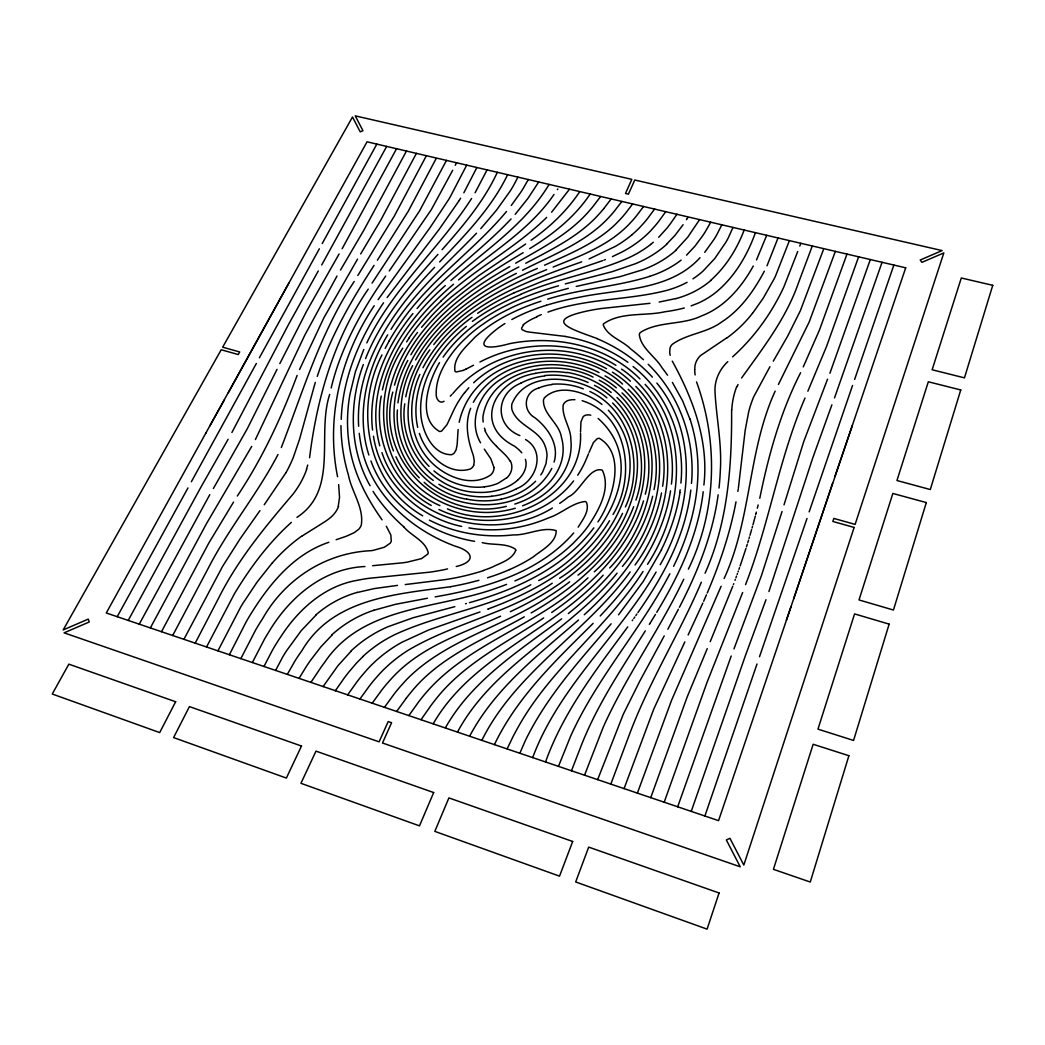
<?xml version="1.0" encoding="UTF-8"?>
<svg xmlns="http://www.w3.org/2000/svg" width="1045" height="1045" viewBox="0 0 1045 1045"><rect width="100%" height="100%" fill="white"/><g stroke="black" fill="none" stroke-linecap="round" stroke-linejoin="round"><path stroke-width="1.5" d="M580.524 431.846L580.968 421.827L583.136 416.746A5.473 4.637 -8.7 0 1 585.958 415.1L588.231 414.852A11.351 9.64 -8.7 0 1 590.791 415.192M580.511 433.231C583.397 498.622 501.522 533.42 447.404 508.863M694.69 369.695L694.99 365.75A23.708 19.672 -2.1 0 1 700.411 355.64L726.719 337.888M515.721 550.349C512.168 559.885 500.137 562.994 491.829 567.317A127.882 108.863 -16.9 0 1 485.233 569.812L483.482 570.413M397.4 409.98C394.213 451.636 425.341 492.234 466.723 499.197M341.232 419.332C342.59 377.18 360.185 337.3 383.541 302.815M691.476 483.378C695.5 439.841 679.681 394.827 648.2 364.287M703.886 485.024C708.928 441.173 693.083 398.85 672.275 361.139M731.605 409.875C731.944 465.325 728.065 521.886 705.061 573.235M680.883 483.09C685.389 439.501 667.833 393.769 633.061 366.521M458.115 429.508L457.227 443.42A73.046 61.159 -19.4 0 1 457.083 445.039L456.077 449.964L454.248 453.047A5.473 4.637 -16.5 0 1 451.362 454.719C432.721 454.653 422.911 432.486 421.03 416.511C417.412 380.785 439.801 348.05 466.37 326.367M404.768 403.84C398.08 447.495 433.675 492.143 478.453 492.378A56.848 48.24 -14.5 0 0 500.973 489.387L502.24 488.89A40.755 34.759 -14.4 0 0 517.575 480.282M671.426 484.083C676.99 440.481 658.298 394.083 621.592 369.107M719.012 488.054L719.326 484.958A322.866 273.855 -19.6 0 0 720.318 470.616C722.056 444.282 716.413 418.34 715.028 392.175C714.297 380.602 719.43 369.473 727.79 361.648M397.949 402.874C406.701 337.757 464.359 295.03 518.856 266.919M690.823 490.105L689.896 496.95A242.061 207.106 -17 0 1 685.546 517.419C676.324 551.982 658.272 583.397 637.946 612.553M703.207 491.751C698.178 535.118 679.093 575.338 656.743 612.305M680.164 489.805L679.786 492.495M662.621 486.238C669.727 442.727 650.526 395.402 612.422 372.19M718.163 494.794C712.794 534.413 697.616 571.928 679.433 607.263M738.384 488.028L745.189 430.279L748.69 411.769A156.371 130.52 7.8 0 1 753.706 396.773L769.93 366.73M670.55 490.797C663 539.442 633.348 581.033 600.183 615.988M381.229 396.068C373 438.338 393.116 484.71 431.272 505.466M738.214 489.138L737.848 491.385M654.052 489.582C663.131 446.359 644.36 397.727 605.055 375.86M405.76 396.76C418.914 331.67 480.504 292.913 537.313 268.421M661.524 492.926C652.25 541.597 619.933 581.987 584.286 614.747M736.007 501.809C730.076 533.211 719.796 563.647 707.243 592.985M459.173 422.271C474.639 352.204 574.645 338.907 622.572 384.103M392.802 392.097C374.58 458.664 439.984 523.218 506.329 506.329M329.697 394.422C316.4 434.824 339.076 489.778 296.963 517.34M309.568 457.736C316.962 398.132 333.838 339.103 368.245 289.125M382.392 389.929C391.757 347.175 420.913 312.024 453.504 284.24M645.301 494.233C657.018 451.558 639.409 401.202 599.242 380.21M652.668 496.257C641.147 544.628 606.257 583.28 568.336 613.546M759.78 498.256C768.558 455.006 780.458 412.2 800.588 372.738M331.161 388.009C340.84 347.188 361.949 310.234 385.709 276.076M758.147 504.944L757.325 508.236M554.072 462.073C559.415 444.687 548.116 427.993 534.87 417.726C521.977 410.45 523.976 391.823 538.671 388.087M756.057 513.239L756.345 512.128M755.705 514.584L755.914 513.8M755.3 516.139L752.962 524.825M752.518 526.419L752.073 528.025M751.616 529.632L749.97 535.301M307.752 465.064L306.472 469.231M338.227 506.289L339.534 497.394L338.645 484.619M643.537 500.868C629.181 548.56 591.718 584.952 551.695 612.474M749.487 536.934L749.004 538.567M784.024 504.853L803.827 441.343L827.549 379.178M782.052 511.501L761.4 575.73L733.969 648.906M748.507 540.213L747.763 542.668M635.922 500.085C650.839 458.35 635.504 405.773 594.487 385.331M747.253 544.327L746.483 546.796M745.96 548.455L740.134 565.998M315.276 382.418L299.523 439.318L293.266 457.54A146.182 116.099 -26.9 0 1 285.99 472.64M809.157 511.854L852.55 385.487M807.001 518.49L759.493 656.769M832.591 483.234L793.678 598.85M317.249 376.422C330.377 336.738 351.381 300.281 374.071 265.378M834.798 476.703L852.406 425.276M786.428 620.168L790.947 606.845M704.879 816.014L757.011 664.006M854.627 379.44L893.854 265.051M691.241 811.39L745.098 656.495L765.998 599.699M882.058 262.295L834.524 397.897M739.546 567.67L738.959 569.355M677.682 806.792L731.2 656.025M870.315 259.552L829.913 373.235M738.057 571.876L738.358 571.04M664.189 802.207L706.864 682.816L742.655 592.515M858.624 256.809L826.621 346.274L807.863 391.196M768.924 591.535L812.827 457.736L831.885 404.833M363.333 364.535C348.756 403.501 349.304 449.023 370.074 485.703M737.156 574.41L737.456 573.561M650.748 797.648L687.179 696.95L707.243 648.658M846.972 254.092L819.463 330.024L803.265 366.913M736.542 576.095L735.928 577.78M745.555 584.664C769.29 523.689 778.969 458.18 805.016 398.027M470.668 408.281C464.529 423.251 467.716 439.736 472.993 454.418A78.897 66.906 -19.7 0 1 473.568 456.574L474.299 461.341L473.685 465.273M637.385 793.116L671.569 700.281L721.115 586.271M835.36 251.375L809.183 322.017L778.42 384.455M624.074 788.609L653.739 709.124L684.841 641.904M823.447 249.624L800.365 310.692L787.865 335.745L773.287 361.178M735.001 580.302L735.314 579.466M610.829 784.116L629.743 733.59C649.389 681.222 679.511 633.623 701.339 582.222M812.292 245.98L798.158 283.731C785.853 318.738 762.889 348.194 741.584 378.003M733.42 584.521L733.747 583.672M633.662 506.642C615.557 554.255 574.188 588.244 531.134 612.919M597.649 779.635L623.264 714.297L639.853 680.987L664.215 635.922M797.701 251.531L784.09 286.395A193.874 153.119 -7.7 0 1 782.574 289.648C770.374 314.989 753.523 338.058 732.584 356.867M799.778 246.071L800.823 243.302M724.133 578.473C751.603 518.882 747.893 450.473 775.168 391.13M732.793 586.206L710.221 641.656M584.534 775.194L602.887 728.038A241.264 225.446 27.1 0 1 604.977 723.297C627.967 673.502 660.14 628.646 683.783 579.191M789.406 240.624L775.677 275.619A145.346 114.911 -6.3 0 1 774.149 278.858L763.32 298.047L752.478 313.422M571.471 770.766L581.203 745.66C597.204 704.696 622.062 667.99 645.287 630.893M778.029 237.96L767.004 265.809M558.474 766.351L570.374 736.803A256.456 241.539 28.3 0 1 574.894 727.098C601.358 672.849 642.009 627.209 669.858 573.783M766.703 235.308L756.515 259.931M589.04 452.472L593.416 442.584L597.074 438.796A4.167 3.566 -8.1 0 1 599.36 438.338C627.065 454.771 612.305 500.503 597.949 521.899M545.542 761.962C563.425 711.789 596.46 669.218 627.758 626.869M755.417 232.669C747.397 255.058 734.883 276.546 716.426 291.908A76.886 61.028 -5.3 0 1 698.008 303.207L691.124 305.871M365.554 358.644C381.281 318.79 409.601 285.873 437.907 254.405M625.393 506.943C644.151 466.815 632.042 411.181 589.85 391.483M588.505 453.83L585.304 461.394A133.355 112.155 -15.4 0 1 583.802 464.568L583.123 465.913A108.236 91.516 -14.3 0 1 577.728 475.201M744.171 230.044C736.934 249.023 725.883 266.906 710.6 280.452M532.676 757.599C558.984 686.656 618.535 636.222 656.103 572.046M732.976 227.418L728.391 237.646A109.856 85.768 -6.8 0 1 725.752 242.44L714.819 258.468L703.102 271.021A83.678 65.861 -6.2 0 1 692.939 278.845M519.861 753.262L524.903 741.571A178.342 172.399 11.3 0 1 529.501 732.401C550.728 692.064 581.66 658.167 611.116 623.813M297.12 375.416C281.418 417.569 262.347 458.52 237.32 496.009M299.562 369.525L323.963 317.654L357.534 259.147M419.855 374.384C407.289 402.025 408.36 437.75 429.874 460.727C444.295 476.416 471.478 488.237 490.85 474.822A11.195 9.575 -15.1 0 0 494.011 467.494M706.446 594.827L703.664 601.241M688.368 569.146C716.674 510.796 718.568 442.571 696.545 381.934M363.791 349.448L355.444 371.615L350.023 393.913A215.819 181.686 -10 0 0 350.219 450.63C355.104 475.906 367.304 499.027 382.091 519.848M736.999 386.728L738.005 384.534M702.854 603.069L688.132 634.981M551.812 468.434C527.764 513.67 459.473 514.597 424.126 482.333M281.327 447.534C303.102 391.17 320.384 332.401 354.19 281.51M381.987 354.96C353.667 409.078 367.631 484.344 422.702 515.786M507.099 748.925L512.703 737.287A220.051 212.657 18.9 0 1 516.988 729.266C549.422 669.336 606.466 628.345 643.054 571.458M721.821 224.819L716.779 234.759A123.963 96.375 -7.6 0 1 713.957 239.462L704.722 252.328M622.559 513.369C600.261 559.806 555.731 590.425 510.313 611.691M366.808 342.891C392.515 288.42 439.409 248.619 471.595 198.459M412.631 365.645C392.633 402.665 397.387 454.81 433.283 480.452M673.607 566.312C686.97 538.815 696.349 508.993 697.773 478.31A220.338 189.158 -15.5 0 0 689.948 418.862M277.016 369.368L247.312 428.711L213.363 488.537M279.825 363.595L306.433 311.567L339.089 253.961M661.485 549.84L643.289 581.412L618.522 614.826M517.941 177.127L513.827 184.991A136.516 102.501 -14.4 0 1 510.038 191.274L496.532 210.123L480.791 228.62M275.619 670.407L282.646 657.083A130.573 118.163 -30.7 0 1 286.448 650.93L301.182 630.71L315.851 615.283M507.609 174.711C491.437 208.268 464.934 235.216 439.631 261.968M277.97 454.536C257.488 493.893 228.75 528.313 208.477 567.814L172.686 635.504M497.329 172.294C483.979 201.319 463.079 225.903 442.113 249.677M252.381 662.53L264.503 639.096A144.184 129.828 -30 0 1 268.016 633.27C288.485 598.158 322.67 568.402 364.953 566.534M263.967 666.462L272.183 650.682A178.643 163.36 -29.5 0 1 275.488 645A200.392 184.495 -29 0 1 277.434 641.865A178.747 163.451 -29.5 0 1 281.014 636.405C298.622 609.274 324.786 585.696 357.638 580.249A172.673 156.541 -33.6 0 1 368.428 578.381L429.482 572.19A178.956 149.213 -17.2 0 0 445.052 569.486L447.56 568.898M240.846 658.624L255.385 630.462A189.445 172.19 -28.7 0 1 262.608 618.692C284.867 579.074 325.7 552.635 371.302 550.676A124.146 103.468 -20.5 0 0 374.097 550.127L384.338 547.24L390.138 543.269A7.289 6.296 -22.4 0 0 391.274 541.101L390.843 534.975L386.336 526.275M487.074 169.904L475.096 192.776M229.364 654.719L246.032 622.154A152.557 136.451 -29.3 0 1 248.305 618.131C267.455 586.349 292.365 554.516 328.848 542.277M476.873 167.513L463.836 192.829M385.161 348.416L389.184 340.905M217.922 650.839L240.507 607.393A167.814 150.049 -28.6 0 1 242.806 603.501L257.214 581.908L272.131 563.072M466.697 165.136L450.421 196.486A177.663 131.709 -17.3 0 1 448.527 199.726L430.396 227.118L378.107 299.654M407.811 360.421C387.538 396.956 388.178 447.391 419.254 477.787M422.977 367.735C454.353 307.831 521.664 283.012 581.699 261.851M678.427 609.235L667.846 629.234M206.544 646.986L234.263 594.109A225.668 204.35 -26.6 0 1 236.536 590.281C251.845 565.463 269.584 541.911 291.359 522.395M452.681 170.283L431.285 209.705L389.262 270.942M455.254 165.306L456.56 162.772M494.416 744.628C517.197 696.858 556.149 660.074 593.129 623.382M195.206 643.132L218.536 598.302C237.672 559.924 265.182 526.758 292.848 494.35A91.829 74.561 -25.9 0 0 306.707 469.27M446.463 160.407L419.62 210.803L372.072 283.104M613.036 514.453C636 477.343 628.45 414.983 582.13 400.705M183.92 639.305L222.559 566.455L240.128 538.789L259.905 510.665M435.961 158.918L408.216 211.338L377.402 260.205M764.339 271.191C753.915 290.784 740.67 309.829 721.677 321.964C706.89 333.068 686.918 333.668 672.209 344.393A11.795 9.745 -4 0 0 670.002 348.181L669.688 352.452A29.482 24.322 -3.2 0 0 670.224 355.3M473.346 402.299C497.211 359.428 557.899 351.224 599.02 372.595M255.411 439.54L304.957 334.831L336.973 276.063M426.386 155.705L394.213 216.25L357.847 275.475M256.339 363.49L191.353 481.758M259.369 357.795L319.339 248.801M161.492 631.702L208.882 542.943L233.531 502.096M416.406 153.367L380.798 220.077L360.682 253.948M150.349 627.927L206.453 523.702L251.701 446.411M406.466 151.042L364.339 229.338L340.513 270.015M660.192 564.718C691.96 509.869 699.118 434.55 656.848 383.071M139.259 624.165L209.771 494.677M396.551 148.73L342.133 248.749M128.221 620.416L200.967 487.061L228.11 439.318M386.676 146.418L321.729 264.934M287.31 674.378L294.742 661.354A147.711 135.001 -30.4 0 1 298.674 655.267A270.25 256.756 -27.6 0 1 301.94 650.604C332.95 597.844 396.695 594.2 450.735 586.702M710.718 222.219L705.741 230.958A150.937 116.57 -8.8 0 1 702.619 235.856L695.016 246.097L686.526 255.163M117.223 616.694L187.969 487.924M322.213 243.563L376.84 144.119M528.3 179.544L523.78 187.46A165.868 123.911 -14.8 0 1 520.279 192.985L511.279 205.473M228.385 392.659L288.76 283.273M231.899 432.512L288.668 324.237L318.268 270.982M415.61 359.924C437.75 320.188 476.624 293.501 516.361 273.359M205.669 433.401L206.048 432.734M224.492 399.699L209.81 425.955M285.99 472.627L264.228 504.774M753.301 266.005C741.519 287.192 724.773 307.125 701.522 315.904C682.267 325.348 658.128 320.933 640.219 332.584A6.884 5.656 -5.7 0 0 639.305 334.491C640.833 348.168 655.306 356.41 661.994 367.722A276.324 238.012 -18.8 0 1 667.455 375.064L667.559 375.207M481.836 740.343C515.903 671.582 585.958 632.682 630.161 571.928M402.782 348.168C368.31 399.072 380.08 479.655 439.919 505.623M410.894 354.764C433.401 315.616 471.282 288.603 509.738 266.606M387.682 334.844C366.351 370.348 355.875 414.708 368.872 455.019M299.053 678.362L306.12 666.854A184.926 171.785 -29.8 0 1 310.417 660.466L320.972 646.737L332.101 635.02M469.675 736.124C494.977 688.263 538.449 654.719 578.512 620.012M647.521 564.3C682.15 511.279 690.745 433.845 645.144 384.377M609.562 520.684C582.953 564.862 535.771 591.405 488.629 608.778M439.527 362.615C428.633 380.785 416.341 417.974 439.449 431.454A4.102 3.435 -16.5 0 0 441.695 431.01L446.881 424.819A70.668 58.35 -18.6 0 0 447.848 422.872L454.235 409.131A113.513 96.845 -10.5 0 1 464.568 392.646M655.489 614.408L650.434 622.65M538.711 181.987L527.986 198.328L515.198 214.356M699.601 219.607L687.728 237.202L676.219 249.781M457.54 731.944C494.272 663.797 569.669 631.898 617.072 573.143M649.337 624.414L650.16 623.094M460.61 198.21L458.912 200.901M374.214 305.728C340.879 355.522 325.596 417.53 337.574 476.729M391.013 329.371C413.794 292.613 446.842 264.124 476.507 233.218M406.636 341.859L408.935 338.345M445.405 727.803C472.144 680.269 519.26 650.735 561.635 618.862M458.664 201.293L439.396 229.025L387.12 297.564M687.793 217.634L687.218 218.536M310.901 682.398L320.776 667.637A201.829 189.354 -29.5 0 1 324.708 662.269C362.798 605.277 438.155 609.313 495.97 588.283A239.658 198.367 -16.5 0 0 506.577 584.364M686.983 218.888L686.434 219.737M549.095 184.429C525.126 224.505 485.259 250.356 450.917 280.517M433.257 723.689C472.301 655.986 552.296 631.324 603.174 575.194M323.062 686.617L337.914 665.743L351.42 650.839M677.003 214.212L670.472 223.591A145.712 111.776 -9.6 0 1 666.984 228.11L658.677 237.32M421.083 719.613L430.54 706.093A205.133 199.517 -16.7 0 1 434.798 700.516C463.053 663.666 505.937 643.184 543.661 617.935M635.033 564.979C672.653 513.97 683.809 434.824 635.843 386.467M335.288 690.823L344.066 678.283A181.373 170.544 -29.4 0 1 348.625 672.314L355.914 663.745A124.015 114.493 -29.7 0 1 357.625 661.903L362.876 656.665M557.808 188.962L557.351 189.628M347.554 695.003L356.541 682.411A173.914 163.856 -29.1 0 1 361.23 676.415L366.991 669.714A125.204 116.139 -29.4 0 1 371.759 664.738L374.815 661.812A128.156 118.986 -29.5 0 1 401.985 642.231L428.633 629.978L480.021 611.926M683.103 224.701L674.966 235.425L666.527 244.243M408.882 715.538L418.392 702.227A190.334 183.802 -21.9 0 1 423.447 695.8C466.161 643.811 535.758 626.673 584.142 581.307A237.946 199.987 -17.5 0 0 587.995 577.833M443.093 357.116C470.041 318.856 514.689 298.256 558.487 285.808M569.434 189.289L551.59 212.226M665.796 211.573L659.029 220.939A139.429 106.851 -9.8 0 1 655.411 225.459L650.878 230.54A102.384 79.08 -8.8 0 1 647.051 234.367L644.569 236.64A104.644 80.765 -8.8 0 1 621.749 252.119L612.396 256.626M359.833 699.157L369.003 686.474A169.682 160.329 -28.6 0 1 374.528 679.59L379.139 674.338A128.078 119.417 -28.9 0 1 384.704 668.617L388.531 665.051A134.857 126.014 -29 0 1 408.517 650.068C454.17 623.12 508.066 613.245 552.217 583.241M396.656 711.462L406.165 698.334M636.901 614.042L635.869 615.531M429.848 349.814C404.546 382.744 397.583 435.06 429.064 466.383M372.124 703.285L381.451 690.471A170.257 161.57 -27.8 0 1 387.094 683.508L391.823 678.192A132.179 123.924 -28.2 0 1 396.904 672.98C425.289 645.052 464.28 632.787 499.667 616.602M384.403 707.387L393.847 694.429A173.94 165.92 -26.6 0 1 399.569 687.362L405.695 680.556A136.359 128.522 -27.2 0 1 408.922 677.251C448.214 639.122 503.821 626.464 548.586 596.538A252.563 210.554 -17.5 0 0 569.59 581.908L569.682 581.817M578.172 527.189C582.444 520.031 589.889 511.005 586.454 502.318A3.083 2.691 -9.3 0 0 585.082 501.495C571.772 502.998 561.23 513.892 548.52 517.876C523.663 528.639 495.709 532.532 468.944 527.895M634.824 617.007L633.792 618.47M553.981 194.474C529.515 230.318 491.228 252.577 458.585 279.942M579.727 191.705C566.886 210.933 549.944 227.052 531.056 240.245M654.666 208.987L647.691 218.366A135.654 103.821 -10 0 1 643.393 223.525L639.736 227.483A104.16 80.269 -9.2 0 1 635.269 231.859L632.147 234.602M632.238 620.639L632.761 619.92M590.098 194.135C574.815 217.046 552.936 234.407 529.658 248.632M643.629 206.427L636.483 215.845A135.536 103.533 -10.3 0 1 632.068 221.031L628.306 225.041A106.903 82.189 -9.6 0 1 624.192 228.986C604.062 247.378 577.963 256.913 553.132 267.05M600.575 196.551L593.194 206.244A159.153 120.162 -12.2 0 1 589.811 210.293C569.825 233.753 541.924 248.109 515.655 263.196M632.695 203.919L625.433 213.376A137.77 105.009 -10.7 0 1 620.913 218.627L616.014 223.721A109.712 84.162 -10 0 1 613.389 226.203C593.717 244.256 568.571 254.431 544.536 265.208M593.821 527.856C563.921 567.866 516.361 589.524 469.453 602.665M611.168 198.981L603.775 208.595M621.879 201.437L614.512 210.972A142.603 108.393 -11.2 0 1 610.541 215.61C587.133 241.983 553.158 254.653 522.513 270.25M417.53 332.441C394.683 362.158 380.589 401.319 389.654 438.756A134.831 113.226 -12.1 0 0 393.469 450.957M622.389 566.442C663.248 517.967 677.774 436.993 628.189 389.249M433.779 344.523C462.256 308.105 504.604 286.513 546.679 269.662M573.587 480.948C542.76 520.541 483.352 530.86 438.952 509.477M464.633 392.672L468.813 387.734M412.932 313.552C386.493 345.895 367.618 387.499 372.569 430.044M421.579 327.268L432.094 315.263A266.214 228.11 -6.1 0 1 450.97 297.289L478.505 275.828L525.635 244.047M506.525 211.469C473.751 250.813 430.017 279.929 400.862 322.5A255.124 216.406 -7.1 0 0 389.171 340.892M573.679 532.976C539.011 572.856 485.455 588.139 435.19 596.878M417.086 308.523C444.896 275.083 481.431 250.578 511.057 218.954M609.692 567.957C653.36 522.474 672.366 440.703 622.023 392.907M434.589 267.324C393.495 310.038 355.156 364.13 358.631 426.242M523.493 324.917L521.638 328.065A3.07 2.508 -11.2 0 0 522.186 329.684L525.792 331.435A40.781 32.917 -10.4 0 0 531.134 332.323L565.332 336.425M699.993 257.736C669.74 290.889 621.122 288.668 580.589 297.015A338.593 304.448 -5.3 0 0 569.146 299.327L562.262 300.908A234.759 204.428 -7.2 0 0 546.417 305.258M452.929 393.469C495.866 341.976 581.033 334.962 630.396 381.203M452.015 394.396L450.291 396.133M535.615 481.236C526.406 490.641 513.957 496.414 501.182 499.105M546.692 217.386C514.597 249.076 473.307 269.466 441.029 300.999M594.305 571.811C641.813 529.893 667.951 446.829 617.007 397.466M473.633 382.784C505.48 352.622 555.6 346.365 595.389 363.307A119.313 102.162 -11.7 0 1 606.544 368.715M445.314 285.585C401.019 324.76 363.164 384.651 379.792 445.836M517.51 480.23C523.362 475.253 527.869 467.115 525.4 459.33M506.198 478.14L498.269 483.182A39.984 34.041 -14.8 0 1 484.423 486.8M653.282 242.257L650.526 244.504M577.99 575.142C628.776 537.313 663.288 454.536 612.592 402.978M472.013 317.301C437.959 341.793 408.203 383.528 417.7 427.405M559.597 578.277C612.357 545.072 658.872 464.803 608.347 410.215M559.676 503.403L562.537 501.378A114.754 96.871 -13.8 0 0 568.506 496.754C579.74 492.365 589.537 466.07 602.299 470.159C611.207 488.707 598.654 510.3 588.453 525.753A130.116 111.371 -15.2 0 1 579.361 536.908L572.973 543.478A149.853 127.568 -15.8 0 1 560.943 553.968L552.975 559.898A172.451 145.804 -16.2 0 1 538.75 568.976M302.514 535.758L322.905 522.957A67.69 56.169 -24.2 0 0 329.005 518.751A26.216 22.049 -24.2 0 0 338.554 506.355M523.14 252.707C471.321 283.508 415.44 320.123 395.872 380.458A162.04 136.32 -10.6 0 0 394.501 385.109M552.387 508.014C494.167 544.236 404.454 520.292 381.947 452.668M538.75 568.976L526.719 575.442A202.247 169.408 -16.5 0 1 517.458 579.805L514.898 580.929M538.711 580.537C592.685 554.751 656.103 470.407 598.158 418.47M516.517 488.668C536.385 481.288 546.313 451.584 525.491 439.501M524.237 616.837C484.998 638.965 440.35 655.973 411.207 692.025A181.112 173.81 -24.8 0 0 406.165 698.334M520.985 383.123C495.408 393.299 494.18 425.433 519.887 435.595M687.061 282.333L683.6 284.109A86.291 67.834 -6.2 0 1 666.854 290.366C627.771 300.529 586.18 298.152 547.907 312.102M444.073 401.28C439.174 404.611 435.621 397.818 436.196 393.508C436.065 377.506 444.595 362.811 454.196 350.571A127.882 107.674 -10.2 0 1 462.974 340.827L469.035 335.118A148.795 125.922 -9.5 0 1 480.295 326.066L487.662 320.985A173.548 147.854 -8.8 0 1 500.699 313.2L511.632 307.661A209.562 180.38 -7.8 0 1 522.813 302.75L545.333 294.703L568.323 288.329M525.766 263.249C552.008 249.35 579.831 236.013 599.765 213.284A148.912 112.847 -11.7 0 0 603.775 208.595M473.516 365.254L465.704 369.264M530.821 584.795C488.355 607.863 439.514 614.212 395.833 634.145A122.539 113.069 -29.8 0 0 362.772 656.573M479.916 362.001C521.938 340.147 575.455 339.703 615.962 365.371M536.79 316.596L541.245 314.649M514.062 292.835L542.786 281.131L602.678 260.636M500.581 616.197L499.902 616.498M463.262 370.4L456.247 371.994A2.9 2.39 -14.7 0 1 455.006 371.275C452.563 357.782 466.436 346.509 474.73 337.444C493.567 320.358 516.922 309.098 540.918 301.234M520.697 294.35C555.274 278.989 593.22 273.32 627.849 258.154A101.509 78.545 -8.4 0 0 650.578 244.556M589.093 258.938L615.427 246.359A109.333 84.136 -9.3 0 0 632.16 234.616M605.355 259.578L604.036 260.114M488.42 608.856L487.636 609.144M373.875 610.267L395.506 604.31L427.444 598.249M336.137 539.716L344.706 536.803A99.68 82.725 -22.6 0 0 346.966 535.967L354.203 532.663L358.579 529.371A12.279 10.476 -23.4 0 0 361.27 525.178C364.156 507.661 351.603 491.842 348.416 475.044A251.518 211.952 -8.5 0 1 340.957 425.576M649.768 276.363C616.419 286.8 581.059 288.668 547.711 299.131M456.26 566.508C476.69 561.635 473.176 551.264 454.902 546.078C409.653 529.227 369.029 492.456 360.708 443.132A182.692 153.55 -11.2 0 1 359.232 433.309M546.417 305.258L544.197 305.95A186.206 159.754 -8 0 0 529.266 311.332L527.242 312.168A148.233 125.74 -8.8 0 0 511.815 319.522M487.532 577.794L493.266 575.913A178.499 149.971 -16.5 0 0 509.529 569.603M357.285 592.476L374.502 588.544L397.505 585.396M466.397 603.527L465.534 603.775M478.91 580.328L468.395 583.019A292.574 237.097 -15.9 0 1 450.735 586.689M565.306 283.887L612.474 271.582L635.347 263.758A96.715 75.083 -7.9 0 0 666.671 244.347M675.828 298.556L659.212 302.044M684.266 307.988L680.635 308.915A131.252 102.488 -5.9 0 1 665.012 311.737C645.052 316.335 620.834 311.58 603.566 323.832A4.611 3.775 -7.5 0 0 603.239 324.93C607.55 336.516 622.454 340.5 630.775 349.004A241.761 209.157 -17 0 1 639.71 356.358L643.459 359.728M454.862 606.649L412.945 617.804L388.152 626.673A116.687 106.995 -30 0 0 351.277 650.708M576.213 286.448L620.234 276.598L642.858 269.728A92.848 72.314 -7.4 0 0 676.402 249.912M535.654 373.378C494.964 379.413 471.752 424.348 514.649 446.267A69.649 60.035 -16.5 0 1 519.208 450.055L520.214 451.087A35.595 30.54 -14.6 0 1 521.795 452.838M649.99 303.311L600.94 308.575A189.929 163.882 -6.6 0 0 587.943 310.835C542.12 320.658 570.74 328.822 597.087 338.528M491.777 496.31C473.476 498.439 454.549 494.05 438.926 484.305M405.225 584.573L445.601 579.557A203.2 168.898 -16.5 0 0 483.548 570.596M484.423 486.865C466.331 488.864 447.782 482.529 433.949 470.877M372.595 565.711L402.482 562.824A146.418 122.435 -18.7 0 0 407.236 562.145L421.566 558.605L427.784 554.085A4.951 4.324 -20.8 0 0 428.215 552.818C425.694 541.01 411.508 535.928 404.154 527.294M482.189 542.616C492.913 545.451 505.963 542.786 515.368 549.2A3.2 2.821 -15 0 1 515.721 550.349M474.587 541.323C429.691 533.838 386.833 504.787 370.923 460.963M461.642 526.432C417.869 517.223 380.275 481 373.457 436.196M593.077 377.088C555.574 357.847 490.863 368.532 482.986 416.38A45.575 38.43 -11.8 0 0 483.156 422.01M606.91 397.845C582.483 376.448 526.863 367.566 511.88 404.023A20.56 17.282 -11.5 0 0 512.076 410.019C517.758 426.216 539.298 429.391 545.02 445.901A36.836 31.507 -13.4 0 1 547.018 455.933L546.026 463.614L542.734 471.765A44.817 38.286 -13.8 0 1 540.787 474.913M616.328 387.826C584.978 361.609 536.425 356.345 501.639 378.826C480.347 391.209 467.376 420.168 480.556 442.78M639.945 378.917C606.4 345.294 555.339 334.583 509.66 343.661C486.643 350.062 471.687 348.534 497.407 328.666A103.285 86.5 -9.9 0 1 504.931 323.558M496.466 446.372L503.964 453.569A74.26 63.954 -17.7 0 1 506.551 456.26L507.321 457.161A33.884 29.077 -15.4 0 1 509.333 459.891L510.13 461.302M484.292 449.115L489.752 457.214A80.125 68.643 -19.1 0 1 491.006 459.212L493.985 467.507M672.392 382.405L682.594 400.784L689.857 418.888M395.95 456.756C413.807 496.231 460.127 518.202 502.279 511.136A85.468 72.458 -14 0 0 515.289 508.249M485.442 430.853L484.462 428.136M419.385 433.388C425.824 453.7 447.482 476.193 470.368 468.996A7.707 6.57 -15.9 0 0 473.698 465.273M404.258 527.202A210.607 176.474 -10.1 0 1 373.065 491.424M315.681 615.1A96.31 86.186 -29.5 0 1 357.259 592.371M331.879 634.811A106.394 96.375 -30 0 1 373.875 610.241M574.92 399.712A15.414 13.023 -9.5 0 0 567.526 400.666L566.39 401.332A7.602 6.414 -9.5 0 0 563.216 404.938C561.583 416.981 570.988 427.666 570.857 439.827C573.653 465.613 555.822 489.373 533.695 500.738A80.295 68.173 -13.9 0 1 522.565 505.806M552.06 384.233A62.844 53.53 -10.7 0 1 583.319 388.884M538.645 388.035A39.697 33.571 -10.5 0 1 552.073 384.599M516.557 488.733A58.363 49.598 -14.3 0 1 491.777 496.205M544.732 375.521A79.146 67.507 -11 0 1 588.1 382.509M520.946 383.058A58.167 49.285 -10.9 0 1 544.759 375.952M496.584 446.267A67.494 56.783 -10.8 0 1 485.102 430.997M510.469 461.145A17.308 14.839 -14.4 0 1 506.381 478.296M477.617 313.304A207.524 177.624 -8 0 1 490.654 305.036L495.421 302.279A248.658 215.257 -6.7 0 1 514.062 292.848M681.131 260.114A89.387 69.845 -7 0 1 649.742 276.311M465.704 369.264A58.677 47.469 -14.8 0 1 463.262 370.4M565.319 336.464A156.319 134.256 -12.7 0 1 627.914 362.301M523.258 324.721A46.738 38.534 -10 0 1 536.947 316.896M679.995 492.508A235.452 201.084 -17.1 0 1 661.328 549.788M272.196 563.111A151.969 135.027 -26.9 0 1 302.397 535.628M509.516 569.59A150.833 127.856 -16.4 0 0 524.067 562.445L525.962 561.374A125.831 107.504 -16.1 0 0 533.068 557.037C541.454 550.114 556.371 542.877 556.201 530.664C542.668 526.353 527.607 535.38 513.474 534.909A137.613 115.864 -13 0 1 429.417 520.123M408.791 338.28A244.922 208.634 -7.1 0 1 441.121 301.064M601.972 404.454A78.14 66.945 -11.2 0 0 597.335 401.058C582.627 391.535 558.788 383.855 544.523 397.714A10.359 8.713 -10.4 0 0 543.439 400.039C542.93 414.538 559.402 423.225 561.478 437.489A57.788 49.311 -13.5 0 1 562.223 458.337A59.029 50.356 -13.6 0 1 555.039 475.188C547.528 486.656 536.163 495.212 523.715 500.699A76.298 64.777 -14 0 1 514.806 504.069M501.195 499.183A76.233 64.529 -14.1 0 1 466.762 499.092M566.952 372.347A96.075 82.228 -11.5 0 1 611.155 392.502M535.641 373.313A76.625 65.221 -11 0 1 566.834 372.712M472.366 321.377A212.579 182.522 -7.9 0 1 520.776 294.507M710.744 280.556A79.982 63.209 -5.7 0 1 675.867 298.648M597.022 338.619A179.113 154.151 -13.7 0 1 652.354 377.127M695.147 374.933A56.534 46.829 -0.5 0 1 694.677 369.695M752.4 313.395A133.982 106.734 -6.2 0 1 726.837 338.005M731.787 409.888A105.493 88.067 4.3 0 1 736.712 386.65M848.893 755.718L810.267 882.032L773.431 869.335L813.154 744.275L848.893 755.718M889.138 624.126L853.569 740.448L817.961 729.136L854.575 613.911L889.138 624.126M926.314 502.58L893.449 610.032L859.016 599.948L892.848 493.449L926.314 502.58M960.747 389.968L930.298 489.543L896.95 480.517L928.326 381.778L960.747 389.968M992.75 285.324L964.457 377.859L932.14 369.773L961.295 277.983L992.75 285.324M854.131 527.438L743.818 865.064L729.932 838.299L726.353 839.984L740.213 866.788L382.496 743.008L391.588 722.709L388.204 721.559L379.1 741.832L64.098 632.839L89.204 621.997L88.289 619.097L63.196 629.926L221.213 349.761L238.247 354.542L239.684 351.969L222.663 347.201L352.518 116.975L360.198 131.84L362.968 130.73L355.261 115.864L631.82 179.348L625.485 193.469L628.437 194.161L634.772 180.027L942.094 250.578L920.227 260.009L921.938 262.347L943.831 252.903L855.123 524.394L833.845 518.424L832.826 521.455L854.131 527.438M719.064 892.979L707.086 929.136L575.677 881.954L588.701 847.103L719.064 892.979M905.702 267.82L718.568 820.652L106.276 612.984L367.043 141.82L905.702 267.82M572.686 841.473L559.532 876.154L434.811 831.376L448.906 797.91L572.686 841.473M433.675 792.554L419.476 825.863L300.947 783.306L315.982 751.133L433.675 792.554M301.496 746.039L286.369 778.068L173.588 737.574L189.445 706.603L301.496 746.039M175.651 701.744L159.702 732.584L52.25 694.011L68.852 664.163L175.651 701.744"/></g></svg>
